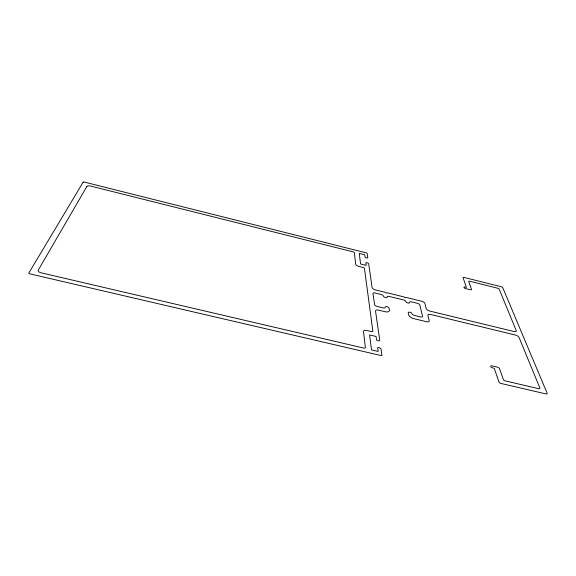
<?xml version="1.0" encoding="UTF-8"?>
<svg xmlns="http://www.w3.org/2000/svg" width="576" height="576" viewBox="0 0 576 576"><rect width="100%" height="100%" fill="white"/><g stroke="black" fill="none" stroke-linecap="round" stroke-linejoin="round"><path stroke-width="0.86" d="M86.832 186.545L38.318 270.029A3.917 2.03 6.6 0 0 40.997 272.786L363.794 348.084A1.764 0.95 22.1 0 0 365.35 347.443L363.506 331.596A3.427 1.793 21.8 0 1 366.516 330.415L371.354 331.56A1.699 0.886 22 0 0 372.83 330.977L364.457 268.531A1.49 0.684 20.3 0 0 362.945 267.437L358.697 266.378A3.233 1.483 20.1 0 1 355.673 264.053L354.377 252.857A1.447 0.648 19.7 0 0 352.922 251.813L90.583 186.062A3.161 1.375 10.2 0 0 86.832 186.545M83.131 182.21L28.85 272.974A1.195 0.619 6 0 0 29.65 273.809L381.002 355.55A1.066 0.576 23 0 0 381.917 355.147L381.038 349.106A1.757 0.936 22.8 0 0 379.238 347.695L378.576 347.537A1.051 0.562 22.7 0 0 377.676 347.926L378.158 351.439L371.491 349.884L369.59 334.93L376.078 336.456L376.546 339.826A1.037 0.547 22.4 0 0 377.611 340.654L378.266 340.812A1.728 0.907 22.5 0 0 379.75 340.193L375.538 311.134A3.262 1.62 21.7 0 1 378.346 310.104L385.106 311.731A5.069 2.484 21.9 0 0 389.419 310.118L389.102 308.261A2.038 0.994 21.9 0 0 387.036 306.706A2.038 0.994 21.9 0 0 385.25 307.274A2.246 1.102 21.8 0 1 383.321 307.922L376.906 306.374A2.254 1.102 21.5 0 1 374.594 304.646L372.996 293.602A2.196 1.058 21.2 0 1 374.904 292.954L381.146 294.48A2.196 1.051 21.4 0 1 383.4 296.086A1.994 0.95 21.6 0 0 385.445 297.547A1.994 0.95 21.6 0 0 387.144 297A2.196 1.051 21.7 0 1 389.016 296.402L403.567 299.952A2.196 1.037 22.3 0 1 405.85 301.558A1.994 0.943 22.4 0 0 407.923 303.026A1.994 0.943 22.4 0 0 409.572 302.465A2.196 1.037 22.6 0 1 411.372 301.853L417.535 303.358A2.196 1.03 22.8 0 1 419.846 305.028L422.503 316.231A2.246 1.08 23.2 0 1 420.703 316.958L414.374 315.425A2.246 1.08 23 0 1 412.02 313.747A2.038 0.986 22.8 0 0 409.846 312.221A2.038 0.986 22.8 0 0 408.226 312.883L408.614 314.755A5.062 2.448 23 0 0 413.95 318.686L426.65 321.746A3.233 1.555 23.5 0 0 429.214 320.681L427.918 315.461A3.197 1.519 23.5 0 1 430.438 314.438L515.506 335.074A3.218 1.433 26.2 0 1 519.098 337.55L539.87 387.994A1.793 0.85 28.6 0 1 538.747 388.706L505.303 380.902A1.778 0.871 27.6 0 1 503.338 379.462L499.486 368.575A1.742 0.842 27 0 0 497.57 367.186L491.969 365.861A1.742 0.842 26.8 0 0 490.759 366.523A1.742 0.842 26.8 0 0 492.667 367.913L494.23 368.28L498.953 381.989A1.793 0.886 27.6 0 0 500.926 383.443L546.019 393.934A1.807 0.857 28.9 0 0 547.135 393.206L502.805 287.806A1.44 0.59 24.3 0 0 501.206 286.747L464.184 277.459A1.433 0.605 23.3 0 0 463.118 277.848L466.409 287.41L465.062 287.071A1.469 0.634 23.6 0 0 463.975 287.496A1.469 0.634 23.6 0 0 465.581 288.583L470.419 289.786A1.469 0.626 23.7 0 0 471.499 289.368L468.77 281.65A1.44 0.612 23.5 0 1 469.829 281.246L497.621 288.209A1.447 0.598 24.3 0 1 499.226 289.274L516.19 330.48A3.168 1.397 25.9 0 1 514.073 331.538L429.566 310.997A3.154 1.476 23.3 0 1 426.211 308.578L424.973 303.602A3.118 1.454 22.9 0 0 421.675 301.241L405.792 297.353L405.022 297.634L404.05 296.928L387.266 292.824L386.474 293.098L385.51 292.392L375.3 289.894A3.103 1.469 21.1 0 1 372.118 287.561L368.69 263.887A1.469 0.662 20.3 0 0 367.193 262.814L366.631 262.678A0.886 0.396 20.3 0 0 365.861 262.901L366.206 265.385L360.59 263.988L359.244 253.397L364.73 254.772L365.062 257.17A0.871 0.389 20.1 0 0 365.947 257.796L366.502 257.94A1.447 0.648 20.2 0 0 367.776 257.573L367.186 253.505A0.864 0.382 20.1 0 0 366.307 252.886L84.254 182.066A0.943 0.403 10.1 0 0 83.131 182.21"/></g></svg>
